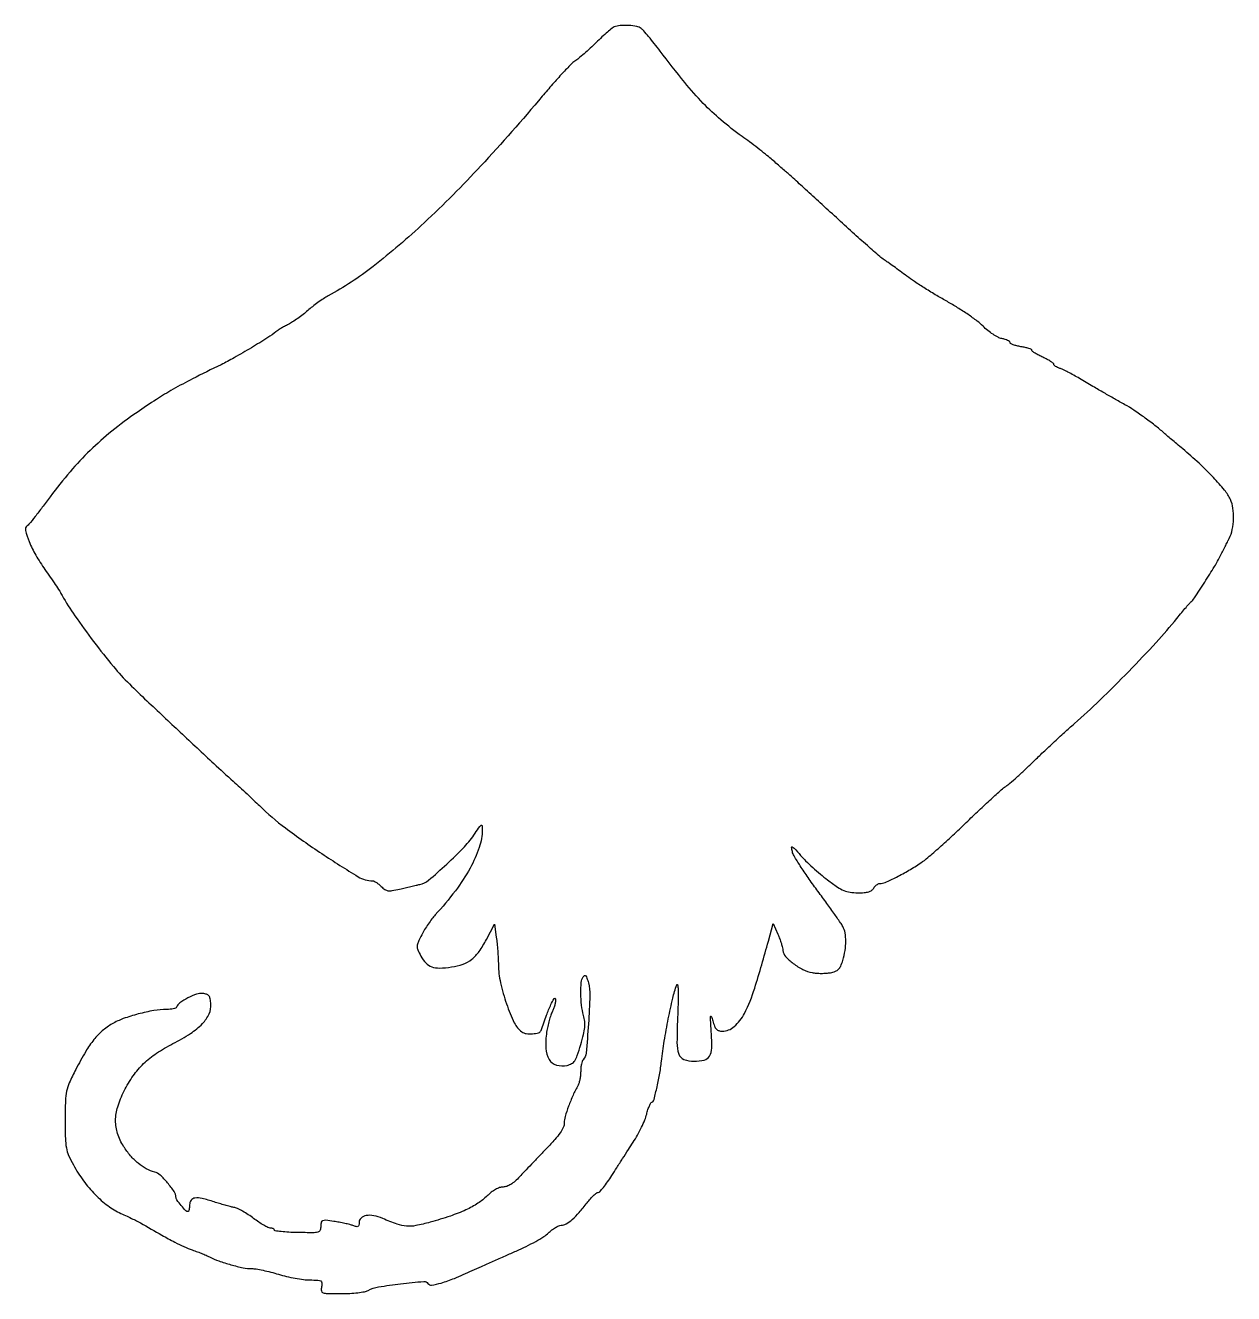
# Model space of a CAD drawing. Extents: x 0 to 442, y 0 to 464.
import ezdxf

# ---------------------------------------------------------------- set-up
doc = ezdxf.new("R2010")
doc.units = 0

msp = doc.modelspace()

# ---------------------------------------------------------------- linework, layer by layer
msp.add_lwpolyline([(215.222091, 463.328416, 0.076714), (214.472322, 462.883722, 0.006699), (212.777332, 461.450648, 0.008671), (210.798047, 459.670051, 0.006634), (208.694017, 457.657364, -0.007235), (206.498372, 455.562085, -0.007233), (204.242847, 453.531046, -0.007108), (202.223737, 451.815147, -0.028264), (200.91367, 450.852582, 0.055715), (199.456432, 449.653621, 0.005607), (196.353215, 446.387314, 0.00698), (192.742401, 442.389868, 0.0055), (188.941743, 437.965066, -0.011868), (166.481209, 412.479914, -0.018478), (145.828678, 391.731551, -0.021608), (127.124502, 375.734201, -0.042026), (110.70494, 364.968617, 0.020523), (108.985159, 363.943848, 0.010866), (106.936352, 362.541732, 0.010796), (104.899616, 361.01427, 0.016415), (103.20494, 359.592962, -0.016323), (101.537699, 358.194138, -0.011675), (99.587777, 356.736005, -0.011808), (97.662595, 355.432657, -0.024654), (96.093876, 354.529859, 0.007391), (94.70964, 353.795619, 0.007706), (93.366975, 353.030623, 0.00746), (92.227232, 352.334631, 0.033229), (91.593876, 351.873257, -0.033215), (88.639178, 349.720762, -0.005432), (82.608598, 346.004033, -0.00639), (76.288317, 342.312028, -0.015426), (71.5, 339.788334, 0.003955), (61.060134, 334.588396, 0.011575), (53.978002, 330.781948, 0.013986), (47.850291, 327.072949, 0.008437), (40.790608, 322.354891, 0.018044), (31.553797, 315.447536, 0.023296), (23.62636, 308.427551, 0.02314), (16.34503, 300.661219, 0.017422), (9.05615, 291.5, -0.003088), (6.146375, 287.619509, -0.004506), (3.53087, 284.239649, -0.002283), (1.276915, 281.407299, -0.076878), (0.641571, 280.826464, 0.31795), (0.008348, 279.183925, 0.034621), (1.344645, 275.109849, 0.033619), (3.777598, 270.11631, 0.023909), (7.129983, 264.867599, -0.003927), (9.044957, 262.118042, -0.003937), (10.914833, 259.341108, -0.003849), (12.508239, 256.893326, -0.015656), (13.418747, 255.367599, 0.0252), (18.016912, 247.986269, 0.010566), (24.903623, 238.513961, 0.010555), (32.174064, 229.353665, 0.025621), (38.013166, 223, 0.00486), (44.378748, 216.869053, 0.000832), (56.611116, 205.35309, 0.000871), (68.901917, 193.860816, 0.004219), (75.947199, 187.406435, -0.002436), (78.333352, 185.236015, -0.001701), (81.003856, 182.766265, -0.001716), (83.547784, 180.381108, -0.003568), (85.512089, 178.5, 0.031635), (95.045149, 170.34491, 0.014734), (108.340277, 160.954652, 0.009611), (121.638483, 152.501093, 0.137616), (126.989102, 151, -0.121974), (127.50948, 150.871137, -0.026473), (128.310156, 150.392893, -0.026113), (129.201328, 149.724404, -0.022405), (130.066749, 148.933251, 0.045405), (131.395263, 147.826353, 0.117376), (132.550819, 147.377862, 0.080072), (134.045223, 147.412636, 0.013895), (136.816749, 148.005849, -0.002119), (138.806572, 148.48101, -0.001797), (140.912881, 148.96658, -0.001811), (142.835076, 149.395121, -0.005087), (144.184547, 149.67649, 0.127071), (147.348447, 151.197698, 0.011334), (154.019973, 157.092013, 0.015629), (160.477299, 163.448762, 0.044174), (164.421506, 168.389547, -0.003924), (166.074294, 170.840717, -0.123293), (166.615991, 171.319999, -0.530125), (166.928861, 171.150732, -0.024997), (167, 169.728641, -0.082632), (165.914396, 163.204549, -0.043506), (162.579416, 155.670594, -0.036387), (157.189892, 147.380053, -0.023131), (149.809918, 138.536504, 0.02403), (148.611461, 137.095117, 0.012345), (147.244737, 135.184303, 0.012241), (145.93192, 133.14387, 0.018053), (144.890071, 131.286263, 0.012308), (143.537224, 128.488671, 0.097265), (143.2079, 127.094022, 0.113925), (143.460849, 125.770962, 0.019517), (144.592659, 123.456401, 0.066564), (146.408924, 120.948346, 0.117758), (148.539108, 119.562855, 0.092627), (151.431085, 119.103565, 0.030415), (155.742957, 119.484163, 0.048433), (159.976559, 120.54554, 0.080724), (163.188213, 122.314819, 0.07313), (165.879881, 125.145847, 0.033385), (168.541666, 129.512536), (171.5, 135.185577), (172.162394, 130.342789, -0.00974), (172.42275, 128.117274, -0.005506), (172.655944, 125.411324, -0.005495), (172.83112, 122.676422, -0.008987), (172.912394, 120.355335, 0.050467), (173.698143, 113.720348, 0.029115), (175.899006, 105.977451, 0.026953), (178.742052, 99.042173, 0.126947), (181.476902, 95.765313, 0.122925), (183.08265, 95.127404, 0.050657), (185.438502, 95.051295, 0.050287), (187.615711, 95.423733, 0.246447), (188.497017, 96.25, -0.006047), (190.530574, 101.882957, -0.017168), (192.128937, 105.739809, -0.029363), (193.270107, 107.900482, -0.679534), (193.762917, 107.817132, -0.081309), (193.802681, 106.976636, -0.029763), (193.595444, 105.801074, -0.028564), (193.21138, 104.519277, -0.030419), (192.690249, 103.317132, 0.034885), (192.09185, 101.902284, 0.014452), (191.474743, 99.917769, 0.014217), (190.933387, 97.744676, 0.017798), (190.561203, 95.700805, 0.047089), (190.25845, 89.701667, 0.127294), (191.49627, 85.6559, 0.187445), (194.159151, 83.631272, 0.124559), (198.038662, 83.508492, 0.075594), (199.703456, 84.148666, 0.118203), (200.817916, 85.193829, 0.063316), (201.75101, 87.097713, 0.009947), (203.024773, 91.083182, 0.011773), (204.042626, 94.820434, 0.036662), (204.481426, 97.391045, 0.049924), (204.472902, 99.528757, 0.041809), (204.05034, 101.758117, -0.039237), (203.323207, 105.489523, -0.026277), (203.055901, 109.831927, -0.024156), (203.212448, 113.806745, -0.119739), (203.923848, 115.911024, -0.151388), (204.398178, 116.315394, -0.32772), (204.840125, 116.21288, -0.095871), (205.284246, 115.434195, -0.014444), (205.814724, 113.708845, -0.07562), (206.364706, 109.087332, -0.008894), (205.842108, 98.705204, -0.005588), (204.990684, 87.985252, -0.167789), (203.894642, 85.55, 0.10961), (203.548907, 84.969348, 0.027974), (203.262801, 83.905702, 0.027141), (203.065822, 82.624619, 0.024579), (203, 81.286431, -0.025373), (202.929113, 79.890426, -0.021836), (202.716553, 78.436147, -0.022414), (202.406283, 77.132295, -0.057254), (202.035075, 76.236431, 0.021783), (200.208998, 72.584258, 0.017542), (198.56035, 68.515814, 0.016647), (197.331913, 64.76667, 0.070955), (197, 62.439537, -0.108143), (196.647499, 60.828809, -0.043558), (195.526371, 58.861418, -0.030243), (193.588805, 56.392982, -0.011035), (190.565381, 53.134673, 0.001153), (187.847759, 50.319594, 0.000992), (185.002976, 47.347373, 0.000999), (182.43194, 44.639656, 0.002885), (180.665381, 42.75, -0.025356), (179.003221, 41.124907, -0.041828), (177.428345, 39.952797, -0.050935), (175.962913, 39.236895, -0.08839), (174.633333, 39, 0.084712), (173.358498, 38.782452, 0.043091), (171.872153, 38.111247, 0.038164), (170.306068, 37.070386, 0.030303), (168.783333, 35.725473, -0.054285), (165.454696, 33.057913, -0.033625), (161.052691, 30.653632, -0.026772), (155.345962, 28.379928, -0.013639), (147.965118, 26.110188, -0.019013), (142.741868, 24.870429, -0.068457), (139.332116, 24.671353, -0.065501), (135.918471, 25.396083, -0.01644), (130.607975, 27.473493, 0.051391), (127.348806, 28.492658, 0.092582), (124.558865, 28.536591, 0.144113), (122.717417, 27.635351, 0.210372), (122, 26.005699, -0.048885), (121.903475, 25.020791, -0.2327), (121.56967, 24.584096, -0.178342), (120.947607, 24.516705, -0.027968), (119.75, 24.888454, 0.026797), (118.568803, 25.258141, 0.008415), (116.765625, 25.685875, 0.00838), (114.733584, 26.096343, 0.009185), (112.75, 26.424976, 0.008461), (109.739893, 26.815118, 0.117709), (108.660554, 26.682376, 0.257039), (108.149467, 26.088847, 0.051976), (108, 24.654885, -0.100523), (107.710363, 23.228799, -0.230073), (106.904711, 22.525355, -0.067127), (105.086216, 22.284939, -0.003947), (99.500067, 22.343612, -0.008272), (96.241043, 22.45753, -0.013688), (93.49697, 22.674374, -0.007294), (91.266162, 22.94522, -0.375061), (91.000067, 23.25, 0.190172), (90.88702, 23.536398, 0.088491), (90.561937, 23.779688, 0.068313), (90.0794, 23.944717, 0.048317), (89.508653, 24, -0.114749), (88.672111, 24.194547, -0.016397), (87.108373, 25.0282, -0.017922), (85.296737, 26.160018, -0.014429), (83.43172, 27.500257, 0.018404), (81.479926, 28.879464, 0.017728), (79.407937, 30.129679, 0.017971), (77.506143, 31.099359, 0.059517), (76.173067, 31.536228, -0.013719), (74.83966, 31.841732, -0.004964), (72.963338, 32.346087, -0.004919), (70.918815, 32.939224, -0.005834), (69, 33.540917, 0.01845), (64.56027, 34.811032, 0.089459), (61.955312, 34.976141, 0.205972), (60.557352, 34.173106, 0.162181), (60, 32.5, -0.022249), (59.957344, 31.541853, -0.035682), (59.826773, 30.734375, -0.040355), (59.63898, 30.152758, -0.30327), (59.410293, 30, -0.209226), (58.631475, 30.340816, -0.013209), (56.945943, 32.265008, -0.015359), (55.386015, 34.26566, -0.148178), (55.033269, 35.27144, 0.138751), (54.350796, 37.338887, 0.027031), (51.955887, 40.498193, 0.027469), (49.22467, 43.385598, 0.128795), (47.237671, 44.476484, -0.063634), (44.189035, 45.669476, -0.047499), (41.196429, 47.695043, -0.043435), (38.385894, 50.457473, -0.035525), (35.881099, 53.84854, -0.063222), (33.670137, 58.558378, -0.080674), (32.946755, 63.292736, -0.072941), (33.740764, 68.374227, -0.041738), (36.071419, 74.141479, -0.035714), (39.377782, 79.671407, -0.047673), (43.169052, 84.122214, -0.045646), (47.868922, 87.91309, -0.029177), (53.930479, 91.457998, 0.026445), (60.328459, 95.152917, 0.057689), (64.68462, 98.761766, 0.080687), (67.147852, 102.341678, 0.132127), (67.798933, 105.941763, 0.026198), (67.533126, 107.881294, 0.118461), (67.066069, 108.914911, 0.1496), (66.242866, 109.494652, 0.050473), (64.793651, 109.81221, 0.116074), (62.56792, 109.552276, 0.034195), (59.403471, 108.155268, 0.033559), (56.482786, 106.35978, 0.134372), (55.166667, 104.75, -0.204927), (54.850468, 104.456424, -0.030857), (54.001042, 104.209993, -0.030413), (52.9038, 104.033075, -0.021995), (51.666667, 103.964871, 0.039937), (46.932382, 103.533222, 0.021994), (41.247944, 102.293457, 0.021996), (35.774197, 100.584007, 0.045883), (31.733166, 98.689512, 0.044341), (28.075987, 96.085708, 0.047291), (25.020943, 92.928445, 0.035818), (22.009242, 88.552851, 0.013227), (18.385898, 81.994894, 0.013003), (16.018783, 77.123374, 0.054858), (15.008654, 74.04119, 0.044961), (14.596366, 70.540505, 0.006843), (14.5, 63.5, 0.006319), (14.58509, 56.767594, 0.038881), (14.941342, 53.321038, 0.057517), (15.778277, 50.57296, 0.023772), (17.5, 47.080966, 0.031635), (21.215853, 41.269072, 0.035839), (25.496919, 36.224931, 0.038473), (30.121956, 32.180803, 0.052943), (34.866043, 29.364112, -0.002409), (37.133041, 28.311151, -0.002773), (39.28565, 27.284064, -0.00249), (41.100758, 26.394436, -0.016059), (42, 25.911541, 0.00198), (49.883118, 21.387874, 0.008771), (54.577306, 18.826708, 0.014725), (57.959149, 17.182766, 0.022271), (61, 15.973526, -0.006609), (62.869528, 15.297076, -0.006155), (64.765625, 14.555753, -0.006146), (66.434411, 13.855502, -0.020683), (67.5, 13.339508, 0.039524), (70.658688, 11.9542, 0.01622), (75.129746, 10.561998, 0.015814), (79.601653, 9.478054, 0.050363), (82.654781, 9.154632, -0.039745), (84.306566, 9.014978, -0.011174), (86.851133, 8.535777, -0.011192), (89.713367, 7.862965, -0.011579), (92.510116, 7.06959, 0.016999), (95.423787, 6.277058, 0.013217), (98.639455, 5.607942, 0.01342), (101.673368, 5.143569, 0.031271), (103.966663, 5, -0.009196), (106.938833, 4.94533, -0.123641), (107.976738, 4.643708, -0.262553), (108.372566, 3.9657, -0.050994), (108.244751, 2.5, 0.083063), (108.210673, 1.027447, 0.280579), (108.797657, 0.315804, 0.079581), (110.346135, 0.04173, 0.004089), (115.449164, 0, 0.013723), (118.549167, 0.085098, 0.015573), (121.511132, 0.340554, 0.014886), (123.99998, 0.708936, 0.078833), (125.297713, 1.159331, -0.082116), (129.090757, 2.448092, -0.011988), (137.174869, 3.584784, -0.006387), (145.639529, 4.459262, -0.281799), (147.171399, 3.701859, 0.300428), (148.489785, 3.105441, 0.031531), (151.961049, 3.888629, 0.026413), (156.822503, 5.596055, 0.010391), (163.330583, 8.435145, -0.002411), (166.713277, 9.975521, -0.001197), (171.017072, 11.897963, -0.001188), (175.487947, 13.869513, -0.001743), (179.42966, 15.580187, 0.013211), (183.057658, 17.254603, 0.013399), (186.574836, 19.110865, 0.01329), (189.543568, 20.886345, 0.052164), (191.214139, 22.209327, -0.028833), (192.44078, 23.277357, -0.030136), (193.764832, 24.18024, -0.031605), (194.996406, 24.813664, -0.103328), (195.888456, 25, 0.13612), (197.661908, 25.49192, 0.043531), (199.896127, 27.114642, 0.034147), (202.480729, 29.689122, 0.01729), (205.38697, 33.25, -0.017634), (206.56123, 34.686746, -0.023436), (207.732393, 35.901007, -0.021834), (208.769608, 36.797837, -0.166911), (209.368689, 37.008746, 0.210464), (209.988465, 37.287459, 0.013183), (211.321808, 38.848292, 0.017639), (212.841448, 40.866823, 0.012052), (214.428954, 43.258746, -0.001195), (216.211921, 46.076077, -0.000726), (218.332952, 49.399263, -0.000728), (220.446462, 52.689531, -0.001285), (222.201904, 55.398319, 0.017753), (223.753993, 57.97546, 0.014373), (225.238606, 60.842314, 0.014615), (226.455449, 63.56821, 0.036004), (227.141664, 65.648319, -0.015838), (227.618218, 67.315956, -0.024336), (228.14523, 68.721694, -0.021241), (228.658059, 69.783816, -0.276354), (229.019323, 70, 0.341156), (229.670076, 70.5025, 0.006061), (230.804666, 75.06803, 0.01404), (231.839317, 80.08503, 0.015402), (232.554511, 85, -0.011962), (233.579051, 92.397579, -0.008801), (235.053699, 100.540842, -0.008664), (236.679877, 108.020714, -0.026527), (238.135683, 113, -0.770504), (238.448426, 112.975028, -0.036777), (238.629582, 111.249547, -0.013648), (238.643298, 107.630142, -0.004367), (238.469871, 102.252665, 0.008021), (238.209694, 91.819488, 0.085362), (238.889756, 87.643148, 0.219915), (240.764819, 85.688693, 0.093569), (244.412739, 85, 0.058814), (248.192816, 85.446184, 0.203503), (250.132689, 86.879999, 0.131004), (250.934986, 89.753829, 0.019801), (250.767026, 95.776564, -0.001988), (250.486974, 100.180803, -0.048185), (250.532177, 101.409552, -0.784525), (250.758072, 101.433876, -0.018411), (251.298901, 99.75, 0.025445), (251.940221, 97.845638, 0.090904), (252.616907, 96.759135, 0.129935), (253.490273, 96.194345, 0.079069), (254.711549, 96, 0.184086), (259.148749, 97.690953, 0.092341), (262.8742, 102.506574, 0.043745), (266.634017, 111.735821, 0.008603), (271.62301, 128.942057), (273.371328, 135.384113), (275.1115, 131.442057, -0.014522), (275.785754, 129.786093, -0.013921), (276.372988, 128.070479, -0.013997), (276.806066, 126.52939, -0.047715), (276.96228, 125.5, 0.175472), (277.866381, 123.377327, 0.043044), (280.728239, 120.791869, 0.043691), (284.285307, 118.555118, 0.072268), (287.635509, 117.408601, 0.028831), (289.166513, 117.211867, 0.017416), (290.994765, 117.147256, 0.017421), (292.821309, 117.210004, 0.029075), (294.34667, 117.405257, 0.041877), (296.153417, 117.903636, 0.10792), (297.288484, 118.62776, 0.095816), (298.095846, 119.815821, 0.028691), (298.84667, 121.882568, 0.032531), (299.674781, 125.483236, 0.040551), (299.948866, 128.903712, 0.045478), (299.670299, 131.92336, 0.077281), (298.833029, 134.311988, 0.028656), (297.996625, 135.680205, 0.002294), (295.568596, 139.149908, 0.003096), (292.625563, 143.260521, 0.00237), (289.35879, 147.719518, -0.007423), (286.129631, 152.221904, -0.009513), (283.299487, 156.464269, -0.007679), (281.062548, 160.080831, -0.076913), (280.396901, 161.723272, -0.02428), (280.114065, 163.251759, -0.595826), (280.390549, 163.453572, -0.099635), (281.071398, 162.943708, -0.003024), (283.418976, 160.285151, 0.020378), (285.264294, 158.336079, 0.009134), (287.837527, 155.920939, 0.009025), (290.654143, 153.46351, 0.012123), (293.297835, 151.346983, 0.012183), (296.900098, 148.739815, 0.049547), (299.267428, 147.43694, 0.066424), (301.483377, 146.820197, 0.0345), (304.352627, 146.619524, 0.019109), (306.688431, 146.706833, 0.051966), (308.315402, 147.001907, 0.077446), (309.430467, 147.523914, 0.11758), (310.152317, 148.307692, -0.051758), (310.608246, 148.95501, -0.050076), (311.192034, 149.502885, -0.054241), (311.809446, 149.877382, -0.109649), (312.361861, 150, 0.104861), (314.346478, 150.420846, 0.012179), (318.475535, 152.376214, 0.015098), (323.051269, 154.857124, 0.016371), (327.344375, 157.54724, 0.027539), (329.936257, 159.507648, 0.005825), (334.220575, 163.22212, 0.006083), (339.091873, 167.653036, 0.00574), (343.949974, 172.286517, -0.003525), (348.654535, 176.813523, -0.004483), (353.06241, 180.921116, -0.003534), (356.809314, 184.302157, -0.036769), (358.455272, 185.56265, 0.031551), (359.944154, 186.678427, 0.005995), (362.496898, 188.909197, 0.006377), (365.41767, 191.591873, 0.005819), (368.360618, 194.430318, -0.004883), (371.678663, 197.642551, -0.00275), (375.765051, 201.479531, -0.002744), (379.932461, 205.307314, -0.004487), (383.510945, 208.5, 0.012273), (392.823631, 217.072778, 0.00751), (403.40054, 227.612056, 0.007528), (413.439157, 238.235429, 0.014966), (421.004912, 247, -0.002068), (422.760819, 249.143501, -0.002948), (424.339125, 251.03125, -0.001634), (425.686786, 252.61344, -0.043729), (426.081782, 253, 0.075123), (427.422136, 254.48685, 0.00341), (431.17486, 260.254363, 0.00617), (434.768664, 266.0162, 0.019421), (436.978788, 270, -0.000025), (437.914616, 271.852777, -0.000025), (438.847166, 273.698609, -0.000024), (439.65926, 275.305625, -0.000101), (440.147845, 276.271862, 0.066584), (441.27591, 279.508172, 0.043008), (441.737744, 283.455789, 0.043359), (441.517994, 287.364082, 0.0752), (440.580999, 290.47055, 0.060533), (438.42731, 293.875523, 0.017649), (434.329625, 298.545696, 0.016642), (429.090253, 303.749827, 0.013311), (423.119343, 309.009171, -0.000868), (420.977058, 310.803496, -0.001078), (418.990447, 312.480632, -0.000878), (417.327628, 313.895592, -0.008128), (416.619343, 314.52064, 0.017699), (413.445362, 317.215346, 0.00974), (409.386809, 320.294521, 0.009719), (405.283416, 323.163203, 0.021048), (402, 325.169939, -0.002002), (398.133308, 327.335388, -0.00218), (394.392895, 329.471413, -0.001941), (390.317277, 331.843621, -0.001102), (385.402225, 334.744601, 0.007714), (383.292677, 335.952382, 0.007972), (381.169705, 337.080955, 0.007751), (379.301462, 337.999983, 0.033595), (378.152225, 338.451686, -0.03089), (377.32819, 338.770438, -0.04163), (376.632216, 339.16346, -0.047551), (376.143129, 339.569021, -0.198409), (376, 339.915513, 0.234567), (375.803897, 340.310525, 0.018889), (374.825, 340.996761, 0.022348), (373.532562, 341.752209, 0.015159), (372, 342.5, -0.013989), (370.467336, 343.243404, -0.020836), (369.175, 343.985491, -0.016756), (368.187064, 344.656199, -0.239652), (368, 345.024066, 0.295541), (367.796058, 345.338962, 0.023411), (366.825, 345.72068, 0.025816), (365.533009, 346.086757, 0.016482), (364, 346.384009, -0.019769), (362.467221, 346.691685, -0.030448), (361.175, 347.089305, -0.030756), (360.225391, 347.514376, -0.279027), (360, 347.886818, 0.239623), (359.811041, 348.258462, 0.043482), (359.12793, 348.670854, 0.038438), (358.168406, 349.053419, 0.026295), (357.03125, 349.34375, -0.07075), (355.619621, 349.840969, -0.025304), (353.774023, 350.923633, -0.02451), (351.842342, 352.332433, -0.026571), (350.111701, 353.888299, 0.034131), (347.980817, 355.746558, 0.011648), (344.653243, 358.150547, 0.011518), (340.844954, 360.641815, 0.013034), (337.077647, 362.850151, -0.008235), (333.179348, 365.085286, -0.006237), (328.974359, 367.660761, -0.00631), (325.086683, 370.178166, -0.01457), (322.247196, 372.189898, 0.002495), (319.863503, 373.966686, 0.002468), (317.453864, 375.72588, 0.002421), (315.329895, 377.244898, 0.009547), (314, 378.148696, -0.034233), (312.400046, 379.355543, -0.002026), (307.828125, 383.355235, -0.003047), (302.427821, 388.177225, -0.002241), (296.5, 393.584, 0.000422), (290.581761, 399.021615, 0.000567), (285.209875, 403.937695, 0.000387), (280.694493, 408.054142, 0.006036), (279.129362, 409.444599, 0.000043), (277.937724, 410.4776, 0.000015), (276.242099, 411.947152, 0.000015), (274.384101, 413.557229, 0.000018), (272.629362, 415.07762, 0.009587), (270.591832, 416.775627, 0.004086), (267.803625, 418.972872, 0.004041), (264.79087, 421.268682, 0.005297), (262, 423.31416, -0.019669), (254.290117, 429.312875, -0.026318), (247.825975, 435.373255, -0.021023), (241.04243, 443.061565, -0.007638), (232.061086, 454.5, 0.005044), (229.907774, 457.271892, 0.006217), (227.842006, 459.810938, 0.005203), (226.060916, 461.900725, 0.044707), (225.176653, 462.75, 0.123259), (223.511307, 463.514935, 0.031826), (220.554945, 463.876423, 0.033173), (217.469588, 463.850874, 0.077054)], format="xyb", close=True)

doc.saveas('drawing.dxf')
